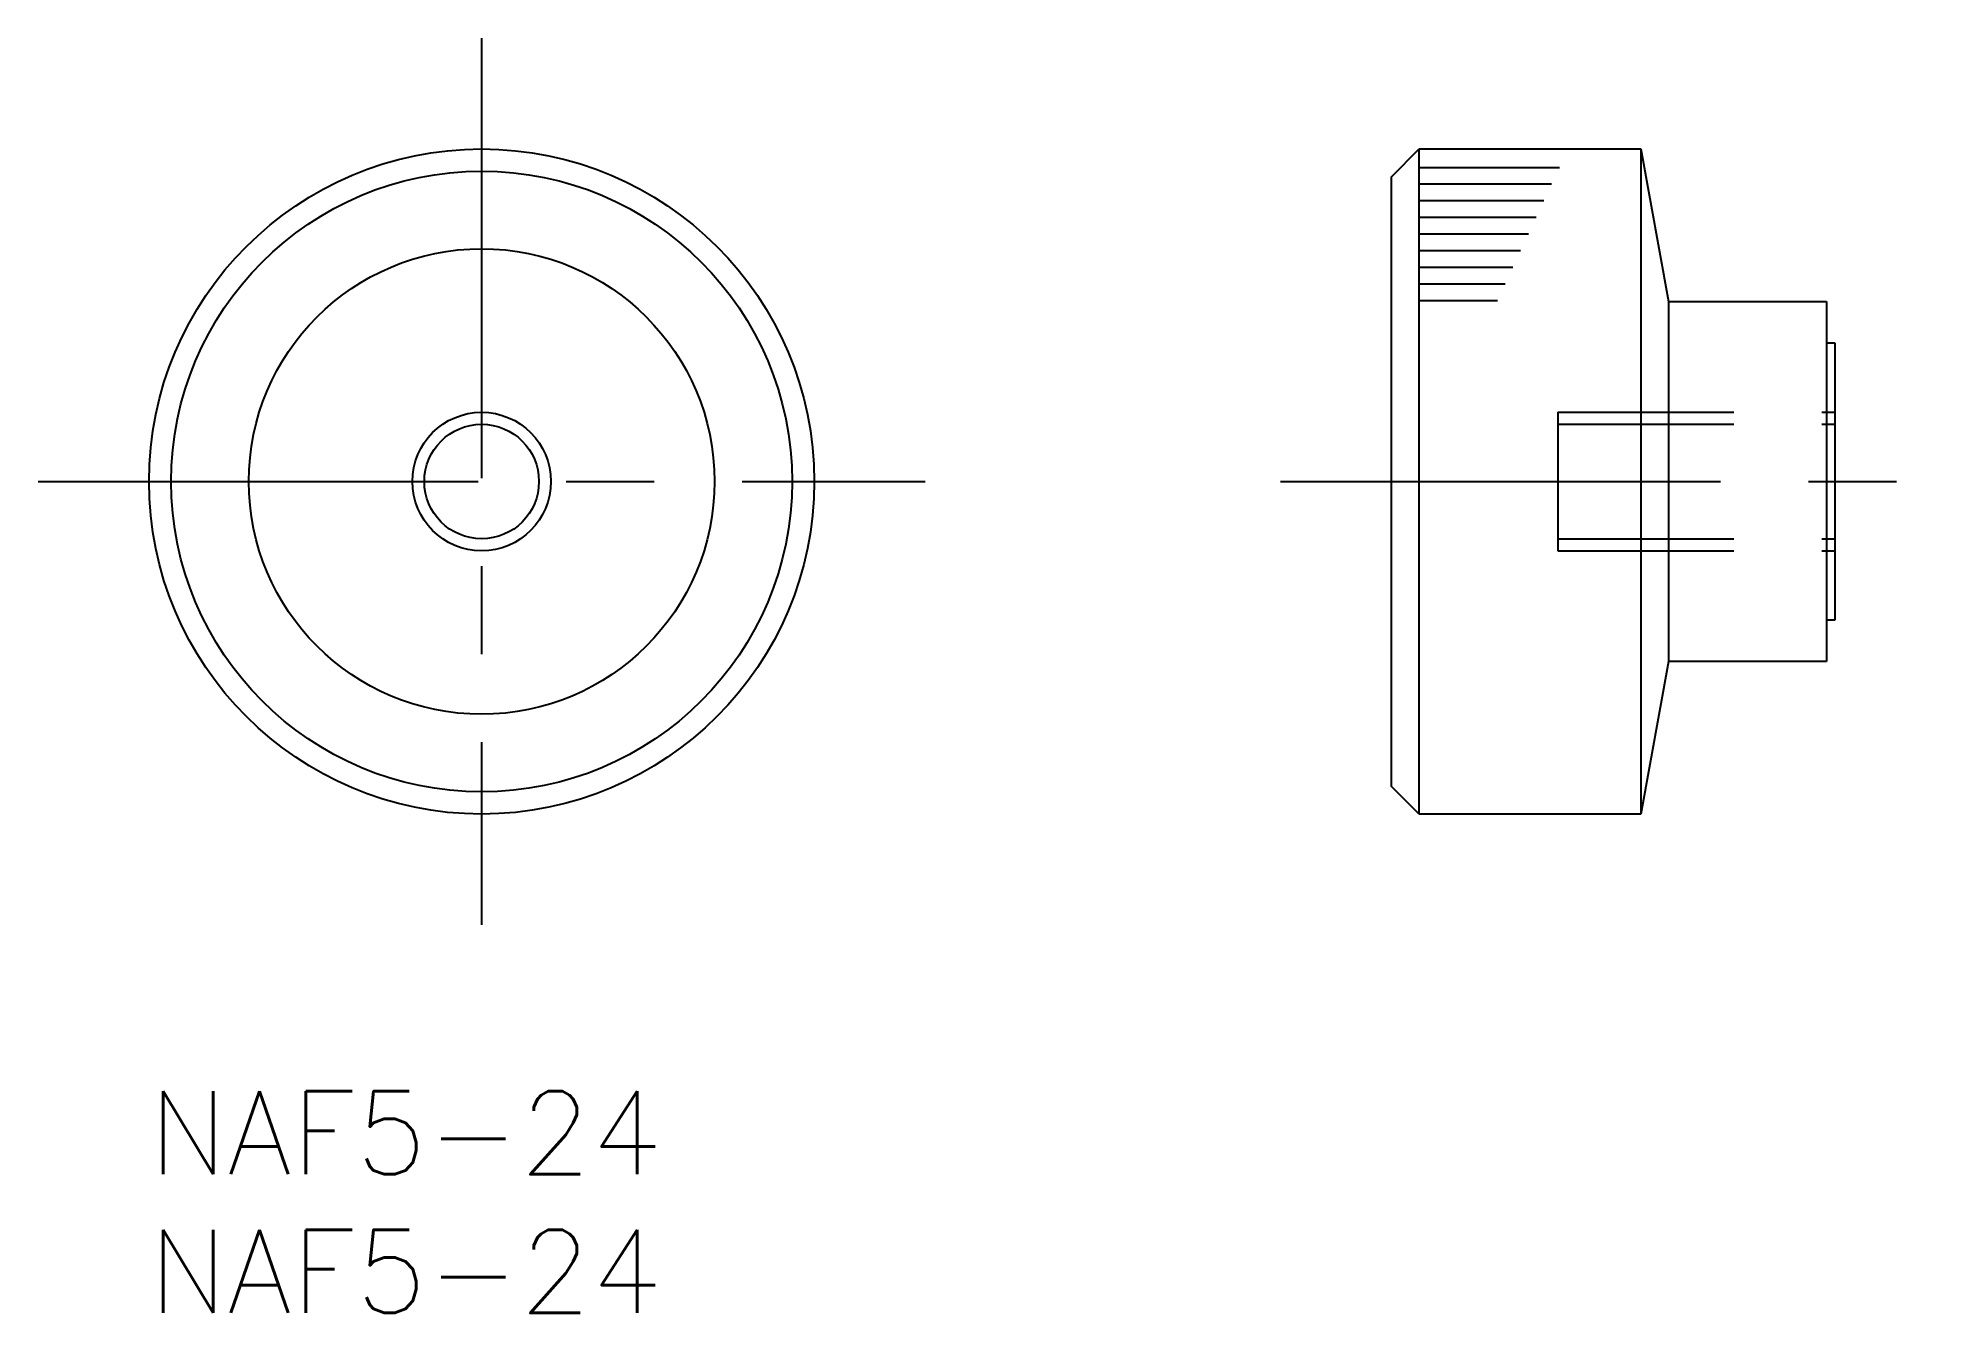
# Model space of a CAD drawing. Extents: x -4 to 64.8, y -8 to 38.
import ezdxf

# ---------------------------------------------------------------- set-up
doc = ezdxf.new("R2010")
doc.units = 0
doc.header["$LTSCALE"] = 0.5
doc.linetypes.add('CENTER', pattern=[50.8, 31.75, -6.35, 6.35, -6.35])
doc.linetypes.add('DASHED', pattern=[19.05, 12.7, -6.35])
for name, color, linetype in [('MSM_CENTER', 1, 'CENTER'), ('MSM_CONTINUOUS', 7, 'CONTINUOUS'), ('MSM_DASHED', 4, 'DASHED'), ('MSM_NARROW', 5, 'CONTINUOUS'), ('MSM_PART_NUMBER', 7, 'CONTINUOUS')]:
    doc.layers.add(name, color=color, linetype=linetype)
doc.styles.get("Standard").update_dxf_attribs({"font": 'txt.shx', "height": 3, "bigfont": 'bigfont.shx'})

# ---------------------------------------------------------------- blocks, each defined once
blk = doc.blocks.new('*U2')
at = {"layer": 'MSM_PART_NUMBER'}
blk.add_text('NAF5-24', height=3, dxfattribs=at).set_placement((0, -3))
blk = doc.blocks.new('*U3')
at = {"layer": 'MSM_PART_NUMBER'}
blk.add_text('NAF5-24', height=3, dxfattribs=at).set_placement((0, -8))

msp = doc.modelspace()

# ---------------------------------------------------------------- linework, layer by layer
at = {"layer": 'MSM_CENTER'}
for p, q in [((12, 38), (12, 6)), ((-4, 22), (28, 22)), ((40.824, 22), (64.824, 22))]:
    msp.add_line(p, q, dxfattribs=at)
at = {"layer": 'MSM_CONTINUOUS'}
for p, q in [((44.824, 33), (45.824, 34)), ((45.824, 10), (45.824, 34)), ((45.824, 34), (53.824, 34)), ((53.824, 34), (53.824, 10)), ((53.824, 34), (54.824, 28.5)), ((44.824, 11), (44.824, 33)), ((54.824, 28.5), (60.524, 28.5)), ((54.824, 28.5), (54.824, 15.5)), ((60.524, 28.5), (60.524, 15.5)), ((60.524, 27), (60.824, 27)), ((60.824, 27), (60.824, 17)), ((60.824, 17), (60.524, 17)), ((54.824, 15.5), (53.824, 10)), ((60.524, 15.5), (54.824, 15.5)), ((45.824, 10), (44.824, 11)), ((53.824, 10), (45.824, 10))]:
    msp.add_line(p, q, dxfattribs=at)
for radius in [12, 11.2, 8.4, 2.067]:
    msp.add_circle((12, 22), radius, dxfattribs=at)
at = {"layer": 'MSM_DASHED'}
for p, q in [((50.824, 24.5), (60.824, 24.5)), ((50.824, 24.5), (50.824, 19.5)), ((50.824, 24.067), (60.824, 24.067)), ((50.824, 19.933), (60.824, 19.933)), ((50.824, 19.5), (60.824, 19.5))]:
    msp.add_line(p, q, dxfattribs=at)
at = {"layer": 'MSM_NARROW'}
for p, q in [((45.824, 33.337), (50.882, 33.337)), ((45.824, 32.737), (50.602, 32.737)), ((45.824, 32.137), (50.322, 32.137)), ((45.824, 31.537), (50.042, 31.537)), ((45.824, 30.937), (49.762, 30.937)), ((45.824, 30.337), (49.483, 30.337)), ((45.824, 29.737), (49.203, 29.737)), ((45.824, 29.137), (48.923, 29.137)), ((45.824, 28.537), (48.643, 28.537))]:
    msp.add_line(p, q, dxfattribs=at)
msp.add_circle((12, 22), 2.5, dxfattribs=at)

# ---------------------------------------------------------------- block references
at = {"layer": 'MSM_CONTINUOUS'}
for name in ['*U2', '*U3']:
    msp.add_blockref(name, (0, 0), dxfattribs=at)

doc.saveas('drawing.dxf')
